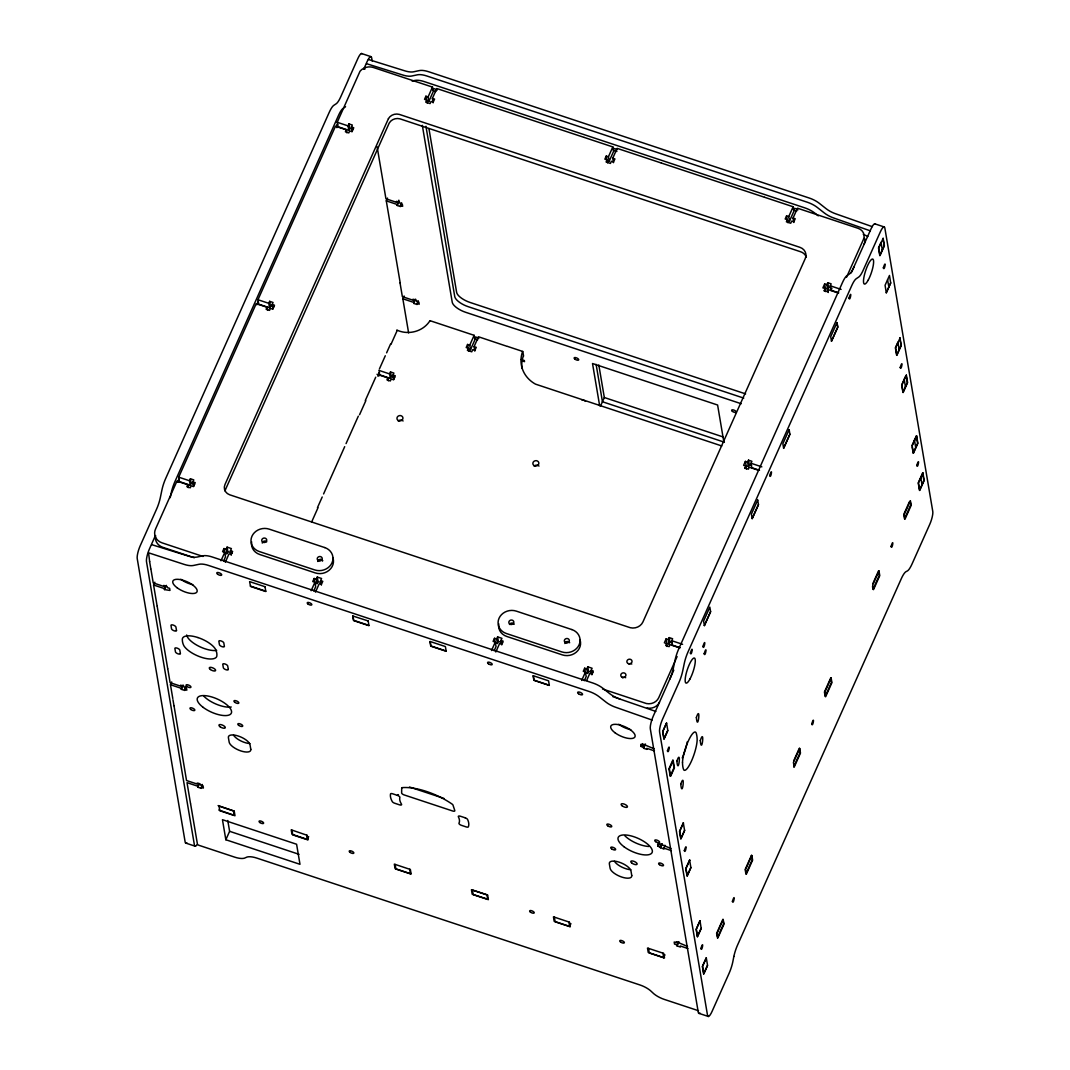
<?xml version="1.0" encoding="UTF-8"?>
<svg xmlns="http://www.w3.org/2000/svg" width="1070" height="1070" viewBox="0 0 1070 1070"><rect width="100%" height="100%" fill="white"/><g stroke="black" fill="none" stroke-linecap="round" stroke-linejoin="round"><path stroke-width="1.5" d="M151.98 544.737L187.772 555.892A14.218 5.51 24 0 0 197.121 557.055L202.885 555.811A14.218 5.51 24 0 1 212.221 556.975L592.874 683.021A14.218 5.51 24 0 1 602.905 688.291L609.793 693.708A14.218 5.51 24 0 0 619.838 698.977M366.542 63.705L402.333 74.873A14.218 5.51 24.1 0 0 411.683 76.037L417.447 74.806A14.218 5.51 24.1 0 1 426.783 75.97L807.328 202.23A14.218 5.51 24.1 0 1 817.36 207.5L824.261 212.93A14.218 5.51 24.1 0 0 834.292 218.2L870.338 230.852M368.428 59.479L404.219 70.647A14.218 5.51 24.1 0 0 413.568 71.81L419.333 70.58A14.218 5.51 24.1 0 1 428.669 71.743L809.214 198.017A14.218 5.51 24.1 0 1 819.245 203.273L826.147 208.703A14.218 5.51 24.1 0 0 836.178 213.973L872.224 226.639M377.844 376.145L379.476 372.494L378.94 375.998M170.224 497.684L171.173 493.15A14.218 3.277 -71.6 0 1 174.878 481.727L338.521 115.373A14.218 3.277 -71.6 0 1 343.002 108.471L345.57 106.746M177.379 482.182L178.904 479.092L178.61 482.008M256.666 304.696L258.191 301.606L257.883 304.522M336.087 126.635L337.585 124.214L336.916 127.664M193.67 486.342L192.921 481.888L193.79 479.908L190.393 478.785L189.51 480.751L190.273 485.218L179.466 481.634L178.703 477.166L256.212 303.666L267.018 307.25L267.527 310.233M272.93 308.909L272.168 304.442L273.051 302.476L269.653 301.339L268.771 303.318L269.533 307.772L258.726 304.188L257.964 299.734L335.472 126.233L346.279 129.818L346.787 132.787M352.19 131.463L351.428 126.996L352.311 125.029L348.914 123.906L348.031 125.872L348.793 130.326L337.986 126.742L337.224 122.288L360.028 71.235A11.449 10.218 -9.6 0 1 373.363 67.477L432.481 87.085L433.23 91.552L428.829 101.396L426.662 100.687M157.116 605.981L153.585 585.009L154.842 582.2M150.897 569.093L153.237 582.923L163.911 586.467L163.737 585.424L167.134 586.547L167.308 587.59L169.635 588.353L169.983 590.439L164.446 589.583L165.516 585.731M164.446 589.583L166.318 585.357M226.131 549.258L223.978 548.535L224.727 553.003L226.893 553.712L226.131 549.258L227.081 547.144L231.401 548.576L230.465 550.689L231.214 555.143M226.893 553.712L227.83 551.598L227.081 547.144M172.805 698.576L170.464 684.746L171.708 681.938M185.792 686.592L184.709 690.431L181.311 689.321L182.395 685.469M181.311 689.321L183.197 685.094M202.524 785.527L201.267 788.349L197.87 787.226L198.94 783.36M197.87 787.226L199.127 784.404M201.267 788.349L202.35 784.484M316.305 579.164L314.139 578.455L314.888 582.909L317.054 583.631L316.305 579.164L317.242 577.064L321.575 578.495L320.625 580.609L321.388 585.063M317.054 583.631L318.004 581.518L317.242 577.064M225.837 839.749L222.453 819.687L296.591 844.243L299.988 864.306L225.837 839.749L229.609 831.31L227.776 820.503M467.577 344.46L468.339 348.927L470.506 349.636L469.743 345.182L467.577 344.46L466.199 347.563L468.366 348.272L467.416 350.385L471.75 351.816L472.686 349.716L474.853 350.425L476.23 347.335L474.077 346.613L478.477 336.769L507.167 346.359M496.654 639.017L494.487 638.295L495.249 642.762L497.416 643.471L496.654 639.017L497.603 636.904L501.924 638.335L500.974 640.448L501.736 644.902M497.416 643.471L498.353 641.358L497.603 636.904M585.424 672.682L587.59 673.391L586.828 668.937L587.778 666.824L592.098 668.255L591.148 670.368L591.911 674.822M786.57 215.886L787.319 220.353L789.486 221.062L788.724 216.608L786.57 215.886L785.179 218.989L787.346 219.698L786.396 221.811L790.73 223.242L791.666 221.129L793.833 221.851L795.211 218.748L793.057 218.039L797.458 208.195L858.14 228.325A9.697 8.654 -9.6 0 1 863.289 239.774L846.477 277.371M587.59 673.391L588.527 671.278L587.778 666.824M666.129 638.843L666.877 643.311L669.111 644.046L668.349 639.579L666.129 638.843L664.363 642.789L666.583 643.525L665.714 645.491L669.111 646.628L669.994 644.662L679.263 647.738M745.389 461.397L746.138 465.851L748.371 466.6L747.609 462.133L745.389 461.397L743.623 465.343L745.857 466.079L744.974 468.045L748.371 469.168L749.254 467.202L758.523 470.278M680.252 647.738L672.508 645.17L671.746 640.716L672.629 638.75L669.231 637.613L668.349 639.579M759.513 470.292L751.769 467.724L751.02 463.27L751.889 461.29L748.492 460.167L747.609 462.133M838.76 292.832L831.029 290.278L830.28 285.81L831.149 283.844L827.765 282.721L826.883 284.687L827.632 289.141L822.897 287.883L824.649 283.951L826.883 284.687M831.029 290.278L831.912 288.298M654.452 750.872L646.828 748.345L647.002 749.388L643.605 748.264L643.418 747.221L641.104 746.459L642.361 743.637M643.418 747.221L644.675 744.412M643.605 748.264L645.477 744.038M664.938 845.246L663.868 849.112L657.97 846.169L659.227 843.361M660.297 846.945L661.541 844.123M660.471 847.975L662.343 843.762M683.462 822.897L679.691 831.35L680.948 838.76L684.706 830.32M689.749 860.079L685.977 868.519L687.234 875.929L690.993 867.489M687.876 948.515L680.252 945.987L680.426 947.03L677.029 945.893L678.112 942.041M677.029 945.893L678.915 941.68M701.278 928.252L697.506 936.691L696.249 929.255L699.887 920.842M155.404 535.588L149.506 548.776A10.031 2.314 -71.6 0 0 146.496 561.683L194.432 845.153A10.031 2.314 -71.6 0 0 196.974 844.792M363.813 69.002L367.09 61.659A10.031 2.314 -71.6 0 1 371.624 57.673L372.186 60.963M203.019 556.453L162.065 542.851A11.984 10.7 -9.6 0 1 155.658 528.767L176.951 481.112L187.758 484.697L186.875 486.663L190.273 487.8L191.155 485.82L193.469 486.596L195.235 482.65L192.921 481.888M267.018 307.25L266.136 309.23L269.533 310.353L270.416 308.387L272.73 309.15L274.495 305.217L272.168 304.442M346.279 129.818L345.396 131.784L348.793 132.907L349.676 130.941L351.99 131.704L353.755 127.771L351.428 126.996M190.273 485.218L191.155 483.239L190.393 478.785M269.533 307.772L270.416 305.806L269.653 301.339M348.793 130.326L349.676 128.36L348.914 123.906M223.978 548.535L222.587 551.638L224.753 552.347L225.502 556.815L223.617 561.028M428.829 101.396L428.08 96.942L425.913 96.22L424.536 99.323L426.689 100.032L425.753 102.145L430.073 103.576L431.023 101.463L433.176 102.185L434.567 99.095L432.4 98.373L436.801 88.529L480.805 103.121M220.982 560.787L224.753 552.347M428.08 96.942L432.481 87.085M400.22 283.002L386.283 200.866L387.541 198.057M225.302 562.231L229.074 553.779L231.24 554.501L232.618 551.398L230.465 550.689M401.611 202.725L400.528 206.577L397.13 205.453L398.842 200.184M397.13 205.453L399.016 201.227M408.62 332.917L402.842 298.784L404.099 295.975M317.456 507.661L322.217 496.988M323.581 493.939L344.701 446.658M346.051 443.609L358.316 416.163M365.285 400.568L375.717 377.202M379.435 368.882L385.294 355.762M386.604 352.846L390.51 344.112M311.718 521.826L317.977 507.795M359.547 414.732L365.806 400.728M390.991 344.353L397.184 330.496M418.169 300.643L417.086 304.495L413.689 303.372L414.772 299.52M413.689 303.372L415.575 299.145M377.028 374.286L387.835 377.87L386.952 379.837L390.349 380.96L391.232 378.994L393.546 379.756L395.311 375.824L392.998 375.048L393.88 373.082L390.483 371.959L389.6 373.925L390.349 378.392L379.542 374.794L379.034 371.825M390.349 378.392L391.232 376.413L390.483 371.959M314.139 578.455L312.761 581.545L314.914 582.267L315.677 586.735L313.791 590.948M311.143 590.707L314.914 582.267M315.476 592.138L319.248 583.698L321.401 584.421L322.792 581.318L320.625 580.609M469.743 345.182L474.144 335.325L430.367 320.799M470.506 349.636L474.906 339.792L474.144 335.325M607.011 160.527L609.178 161.236L608.415 156.782L606.262 156.059L604.871 159.162L607.038 159.871L606.101 161.985L610.422 163.416L611.358 161.302L613.525 162.025L614.916 158.935L612.749 158.213L617.149 148.369L661.153 162.961M608.415 156.782L612.829 146.924L584.153 137.415M609.178 161.236L613.578 151.392L612.829 146.924M291.99 830.293L292.765 834.894L307.986 839.937L307.197 835.322L291.214 829.825L291.976 834.279L307.411 839.415L308.668 836.593M494.487 638.295L493.109 641.398L495.276 642.107L496.025 646.574L494.139 650.787M491.505 650.547L495.276 642.107M600.551 405.971L604.323 397.518L598.826 365.031M495.825 651.991L499.596 643.538L501.763 644.26L503.141 641.157L500.974 640.448M586.828 668.937L584.661 668.215L583.284 671.318L585.451 672.027L581.679 680.466M584.314 680.707L586.199 676.494L584.661 668.215M586.627 680.493L589.771 673.458L591.937 674.18L593.315 671.077L591.148 670.368M744.974 468.486L746.138 465.851M824.234 291.04L825.398 288.405L824.649 283.951M748.371 466.6L749.254 464.621L748.492 460.167M827.632 289.141L828.514 287.175L827.765 282.721M669.111 644.046L669.994 642.08L669.231 637.613M677.109 656.565L658.732 697.707A10.325 9.215 -9.6 0 1 646.427 703.538L602.597 689.013M673.779 670.168L653.342 715.95A10.031 2.314 -71.6 0 0 650.319 728.857L698.269 1012.327A10.031 2.314 -71.6 0 0 699.914 1013.009M851.265 272.81L871.034 228.873A10.031 2.314 -71.6 0 1 875.247 224.018M837.007 322.592L830.708 336.675L831.497 341.276L837.77 327.246L836.981 322.632L837.756 327.059L831.47 341.129M554.327 917.164L555.103 921.778L570.323 926.807L569.534 922.206L553.444 916.829L554.193 921.297L569.641 926.419L570.898 923.597M704.314 625.629L710.6 611.545M752.17 518.562L758.456 504.478M783.614 448.196L789.901 434.126M666.449 723.173L662.664 731.626L663.908 738.955L667.693 730.489M886.281 292.792L890.681 282.935L889.478 275.458L885.077 285.302L886.281 292.792L890.735 282.881M905.447 376.506L901.676 384.959L902.933 392.369L907.333 382.512L906.33 376.587M648.5 948.354L649.289 952.969L664.497 957.998L663.721 953.397L647.484 948.033L648.246 952.501L663.681 957.623L664.938 954.801M911.948 445.695L916.348 435.838L917.605 443.274L913.205 453.132L912.202 447.18M793.619 760.997L799.277 748.331L800.026 752.785L793.739 766.856M872.879 583.538L878.537 570.872L879.299 575.326L873.013 589.396L872.505 586.427M909.42 501.736L903.762 514.403L904.511 518.87L910.797 504.799L910.303 501.817M706.173 958.011L702.388 966.477L703.645 973.914L707.43 965.434M717.368 937.828L723.654 923.758L722.905 919.29L716.619 933.374L717.114 936.344M788.724 216.608L793.151 206.764L764.515 197.254M789.486 221.062L793.913 211.218L793.151 206.764M364.174 69.028L365.057 68.988M412.044 81.052L414.933 80.437A14.218 5.51 24.1 0 1 424.268 81.601L804.814 207.861A14.218 5.51 24.1 0 1 814.845 213.131L818.296 215.846M361.473 53.5L370.742 56.576M874.685 223.79L883.954 226.867M481.005 103.201L583.939 137.348M661.38 163.041L764.274 197.188M863.263 234.276L867.81 236.483M830.28 285.81L841.1 289.408M337.224 122.288L348.031 125.872M349.676 128.36L353.073 129.483M828.514 287.175L830.775 287.924M837.81 292.832L828.514 289.756L827.632 291.722L824.234 290.599L825.117 288.632L825.625 291.602M386.283 200.866L396.957 204.41M745.63 393.894L469.997 302.435A13.375 5.189 24.1 0 1 456.636 292.391L428.936 128.587M743.744 398.107L468.112 306.649A13.375 5.189 24.1 0 1 454.75 296.604L425.94 126.26M741.229 403.738L465.597 312.279A13.375 5.189 24.1 0 1 452.236 302.235L422.316 125.337M402.842 298.784L413.515 302.328M507.595 346.426L522.802 351.468L523.578 356.083M521.25 359.52L524.34 360.536L524.527 361.66L521.772 360.737M604.323 397.518L723.093 436.934M724.377 442.204L602.437 401.745L596.124 364.388M721.755 445.949L535.481 384.13A32.087 28.636 -9.6 0 1 522.615 351.482M257.964 299.734L268.771 303.318M751.02 463.27L761.853 466.854M270.416 305.806L273.813 306.929M749.254 464.621L751.514 465.383M378.793 370.34L389.6 373.925M391.232 376.413L394.629 377.549M178.703 477.166L189.51 480.751M671.746 640.716L682.593 644.3M669.994 642.08L672.254 642.829M191.155 483.239L194.553 484.376M227.83 551.598L232.163 553.029M318.004 581.518L320.88 582.468M498.353 641.358L502.673 642.789M588.527 671.278L592.847 672.709M194.325 557.778L162.814 547.318A11.984 10.7 -9.6 0 1 155.591 535.602M612.736 696.583L655.843 711.43M250.34 586.052L265.788 591.175M368.936 625.402L353.488 620.279L352.739 615.825M446.15 651.028L430.702 645.905L429.953 641.438L445.387 646.561L446.19 651.269L430.969 646.226L430.193 641.612M549.284 685.241L533.836 680.119L533.087 675.665L548.562 680.814L549.338 685.429L534.117 680.386L533.341 675.772M654.104 748.786L642.896 744.105L643.07 745.148L640.756 744.372L641.104 746.459M153.585 585.009L164.258 588.54M670.97 848.51L659.762 843.815L659.936 844.859L657.622 844.096L657.97 846.169M170.464 684.746L181.138 688.278M184.535 689.414L186.849 690.177L186.501 688.09L184.187 687.328L184.013 686.285L180.603 685.161L180.79 686.204L170.103 682.673L167.763 668.817M663.694 848.069L671.318 850.596M409.489 786.998L443.93 798.407M687.528 946.428L676.334 941.734L676.507 942.777L674.18 942.015L674.528 944.088L676.855 944.864M197.696 786.182L187.023 782.651L190.54 803.664M201.093 787.306L203.407 788.068L203.059 785.995L200.745 785.22L200.571 784.19L197.161 783.053L197.348 784.096L186.528 780.525L174.049 705.986M229.609 831.31L299.025 854.301M698.483 1010.722L664.309 999.407A14.218 5.51 24 0 1 653.877 993.816L650.319 990.526A14.218 5.51 24 0 0 639.873 984.935L256.813 858.086A14.218 5.51 24 0 0 247.143 857.003L244.348 858.207A14.057 5.444 24 0 1 234.798 857.177L199.221 845.394A1.752 0.682 24 0 1 197.415 844.083L190.62 803.918M186.046 843.173L195.315 846.25M699.151 1013.424L708.42 1016.5M400.354 205.534L402.668 206.309L402.32 204.223L400.006 203.46L399.832 202.444L396.435 201.307L396.609 202.337L385.936 198.793L377.121 146.737M416.912 303.452L419.226 304.228L418.878 302.141L416.564 301.379L416.39 300.336L412.993 299.212L413.167 300.255L402.36 296.657L400.019 282.854M218.106 805.563L233.474 810.859L234.223 815.313L218.855 810.03M150.803 568.705L149.573 561.375M652.111 720.056L616.066 707.417A14.218 5.51 24 0 1 606.035 702.161L599.133 696.73A14.218 5.51 24 0 0 589.102 691.474L208.449 565.415A14.218 5.51 24 0 0 199.114 564.264L193.349 565.495A14.218 5.51 24 0 1 184.013 564.345L148.569 552.815L149.639 561.656M883.151 239.586L884.181 245.618L879.767 255.476L878.497 247.932L881.011 242.301L882.295 249.845M899.79 337.933L901.047 345.342L896.647 355.2L895.389 347.777L897.904 342.146L899.161 349.569M887.592 279.671L888.849 287.108M904.19 379.328L905.447 386.738M914.462 440.064L915.719 447.501M920.748 477.22L922.019 484.723M827.444 287.589L828.274 292.498M793.057 218.039L793.806 222.493M787.346 219.698L787.841 222.68M745.857 466.079L746.352 469.048M723.922 442.391L717.609 405.022L592.512 363.519L599.655 405.757M612.749 158.213L613.498 162.667M606.262 156.059L607.546 162.854M666.583 643.525L667.091 646.507M662.932 953.156L663.681 957.623M432.4 98.373L433.163 102.827M474.077 346.613L474.826 351.067M568.879 921.952L569.641 926.419M425.913 96.22L427.197 103.014M468.366 348.272L468.861 351.254M392.998 375.048L393.747 379.516M387.835 377.87L388.343 380.84M409.757 869.255L410.519 873.708L395.071 868.586L394.322 864.132L410.358 869.482L411.134 874.096L395.913 869.054L395.138 864.453M306.662 834.948L307.411 839.415M187.758 484.697L188.266 487.666M157.183 606.275L167.696 668.576M172.965 699.793L173.982 705.745M317.924 560.961A2.514 2.234 -9.6 0 1 322.551 560.774M262.257 543.052A2.514 2.234 -9.6 0 1 266.711 541.808M251.637 541.821A13.281 11.864 -9.6 0 0 259.716 554.487L315.249 572.905A13.281 11.864 -9.6 0 0 329.132 570.243A13.281 11.864 -9.6 0 0 332.957 557.938M796.642 211.191A2.675 1.043 24.1 0 1 793.566 209.466A2.675 1.043 24.1 0 1 794.582 208.396A2.675 1.043 24.1 0 1 797.859 209.934M616.895 151.432A2.675 1.043 24.1 0 1 613.578 150.001A2.675 1.043 24.1 0 1 613.752 148.556A2.675 1.043 24.1 0 1 617.096 149.733M435.878 91.485A2.675 1.043 24.1 0 1 432.708 89.639M432.601 89.024A2.675 1.043 24.1 0 1 434.514 88.837A2.675 1.043 24.1 0 1 437.082 90.241M581.812 399.926A2.514 0.976 24.1 0 1 585.491 401.357M477.688 339.712A2.514 0.976 24.1 0 1 474.786 338.093A2.514 0.976 24.1 0 1 475.749 337.103A2.514 0.976 24.1 0 1 478.812 338.548M225.128 491.05A8.948 7.985 -9.6 0 1 225.716 489.03L389.186 123.103A8.934 7.985 -9.6 0 1 400.06 118.864L800.641 251.771A9.79 8.734 -9.6 0 1 806.365 257.335M564.866 643.525A2.514 2.234 -9.6 0 1 569.655 642.762M629.2 663.855A2.595 2.314 -9.6 0 1 631.768 664.055M622.526 677.832A2.595 2.314 -9.6 0 1 625.669 677.711M317.857 561.496A2.514 2.234 -9.6 0 1 322.645 560.747M509.521 624.479A2.514 2.234 -9.6 0 1 514.148 624.291M864.573 238.369A9.697 8.654 -9.6 0 1 864.038 244.227M659.494 702.174A10.325 9.215 -9.6 0 1 647.176 707.992M534.211 466.252A3.009 2.688 -9.6 0 1 538.986 466.065M398.308 421.165A3.009 2.688 -9.6 0 1 403.069 420.978M429.979 320.679A24.423 21.801 -9.6 0 1 396.796 330.028M521.959 368.388A32.087 28.636 -9.6 0 1 523.364 355.949M186.809 842.759A10.031 2.314 -71.6 0 1 185.163 842.077L137.227 558.607A10.031 2.314 -71.6 0 1 140.237 545.7L156.608 509.066A14.218 3.277 -71.6 0 0 160.326 497.644L161.904 490.073A14.218 3.277 -71.6 0 1 165.609 478.651L329.252 112.296A14.218 3.277 -71.6 0 1 333.733 105.395L336.301 103.683A14.218 3.277 -71.6 0 0 340.768 96.768L357.835 58.582A10.031 2.314 -71.6 0 1 362.034 53.727M687.301 741.778A18.391 4.24 -71.6 0 1 682.232 757.948M853.967 267.045A14.218 3.277 -71.6 0 1 849.5 273.96L846.932 275.672A14.218 3.277 -71.6 0 0 842.451 282.587L678.728 648.915A14.218 3.277 -71.6 0 0 675.01 660.337L673.431 667.894A14.218 3.277 -71.6 0 1 669.726 679.316M186.688 635.005A47.12 18.27 24 0 0 187.624 637.319A18.391 7.129 24 0 0 216.675 650.399M630.859 869.723A11.703 4.534 24 0 1 614.474 861.31M192.841 584.688A13.215 5.123 24 0 1 180.803 579.258M648.728 846.49A18.564 7.196 24 0 1 624.8 835.71M398.468 794.796A2.514 0.976 24 0 1 397.96 794.595M630.792 729.713A13.215 5.123 24 0 1 618.754 724.283M231.254 707.002A18.564 7.196 24 0 1 203.995 696.356M249.912 743.57A11.703 4.534 24 0 1 233.527 735.157M498.74 623.81A13.281 11.864 -9.6 0 0 506.819 636.476L562.352 654.893A13.281 11.864 -9.6 0 0 576.235 652.232A13.281 11.864 -9.6 0 0 580.06 639.927M401.705 788.108L401.638 792.95A2.514 0.976 24 0 0 404.152 794.93L452.69 811.006A2.514 0.976 24 0 0 454.79 810.552L452.984 805.081A2.514 0.976 24 0 0 452.048 804.065A41.462 16.077 24 0 0 402.387 787.627A2.514 0.976 24 0 0 401.705 788.108M667.453 750.806C668.563 755.219 670.796 740.507 667.453 750.806M676.869 761.144C678.3 776.619 681.603 747.141 676.869 761.144M690.391 653.008C691.487 657.408 693.721 642.695 690.391 653.008M680.774 784.19C682.205 799.664 685.495 770.186 680.774 784.19M702.923 646.467C703.98 651.175 706.508 635.647 702.923 646.467M696.369 717.515C697.8 732.99 701.104 703.512 696.369 717.515M704.154 653.676C705.291 658.224 707.604 643.03 704.154 653.676M684.332 850.543C685.429 854.957 687.662 840.244 684.332 850.543M700.275 740.56C701.706 756.035 704.996 726.557 700.275 740.56M700.89 948.475C702 952.875 704.22 938.163 700.89 948.475M769.704 475.521C770.815 479.922 773.048 465.223 769.704 475.521M732.415 901.355C733.512 905.768 735.745 891.056 732.415 901.355M849.005 298.102C850.115 302.502 852.335 287.79 849.005 298.102M811.702 723.935C812.812 728.336 815.046 713.623 811.702 723.935M883.352 267.781C884.462 272.181 886.696 257.469 883.352 267.781M900.204 367.451C901.314 371.852 903.548 357.139 900.204 367.451M891.043 546.422C892.153 550.836 894.373 536.123 891.043 546.422M916.776 465.41C917.886 469.824 920.12 455.111 916.776 465.41M733.846 956.473L732.789 961.943A14.218 3.277 -71.6 0 1 729.071 973.366L712.058 1011.418A10.031 2.314 -71.6 0 1 707.537 1015.403L659.588 731.933A10.031 2.314 -71.6 0 1 662.611 719.027L678.982 682.392A14.218 3.277 -71.6 0 0 682.7 670.97L684.278 663.413A14.218 3.277 -71.6 0 1 687.997 651.991L851.72 285.663A14.218 3.277 -71.6 0 1 856.187 278.748L858.755 277.036A14.218 3.277 -71.6 0 0 863.236 270.121L880.302 231.949A10.031 2.314 -71.6 0 1 884.836 227.963L932.772 511.42A10.031 2.314 -71.6 0 1 929.763 524.327L912.068 563.917A14.218 3.277 -71.6 0 1 907.587 570.832L905.755 571.808A14.218 3.277 -71.6 0 0 901.288 578.723L737.564 945.051A14.218 3.277 -71.6 0 0 733.846 956.473M704.448 625.509L703.565 621.162L709.838 607.131L710.614 611.732L704.448 625.509M666.57 723.053L662.798 731.505L664.082 739.036L667.84 730.596L666.57 723.053M673.15 760.422L669.379 768.875L670.636 776.312L674.408 767.859L673.15 760.422M700.021 920.815L696.249 929.255L697.346 936.745L701.144 928.265L700.021 920.815M706.307 957.971L702.535 966.424L703.806 973.927L707.578 965.474L706.307 957.971M388.437 118.636L224.954 484.576A8.948 7.985 -9.6 0 0 229.662 494.781L630.257 627.702A10.325 9.215 -9.6 0 0 642.909 621.978L805.162 258.753A9.79 8.734 -9.6 0 0 799.892 247.317L399.311 114.396A8.934 7.985 -9.6 0 0 388.437 118.636M757.707 500.024L751.407 514.095L752.197 518.709L758.47 504.665L757.707 500.024M789.152 429.659L782.865 443.729L783.641 448.343L789.914 434.3L789.152 429.659M883.138 238.329L878.737 248.186L879.995 255.623L884.395 245.766L883.138 238.329M672.736 760.342L668.951 768.808L670.208 776.231L673.993 767.778L672.736 760.342M683.315 822.91L679.53 831.39L680.787 838.826L684.573 830.347L683.315 822.91M900.004 338.08L895.603 347.924L896.861 355.36L901.261 345.516L900.004 338.08M689.602 860.079L685.816 868.559L687.074 875.996L690.859 867.516L689.602 860.079M906.357 375.115L901.89 385.106L903.147 392.529L907.614 382.552L906.357 375.115M916.629 435.864L912.162 445.856L913.419 453.292L917.886 443.301L916.629 435.864M751.434 855.425L745.148 869.495L745.91 873.949L752.197 859.879L751.434 855.425M830.708 677.952L824.422 692.036L825.171 696.49L831.457 682.419L830.708 677.952M922.634 473.007L918.234 482.851L919.505 490.354L923.905 480.51L922.634 473.007M723.2 919.585L717.007 933.441L717.796 938.056L723.989 924.186L723.2 919.585M751.849 855.492L745.563 869.562L746.338 874.177L752.625 860.106L751.849 855.492M799.691 748.425L793.418 762.469L794.207 767.083L800.48 753.039L799.691 748.425M831.149 678.072L824.876 692.103L825.652 696.704L831.925 682.673L831.149 678.072M878.992 571.005L872.732 585.009L873.521 589.61L879.781 575.606L878.992 571.005M910.383 500.773L904.19 514.643L904.966 519.244L911.159 505.388L910.383 500.773M922.915 473.034L918.448 483.025L919.705 490.461L924.172 480.47L922.915 473.034M486.917 894.761L471.442 889.718L472.191 894.186L487.679 899.215L486.917 894.761M324.732 547.572L269.212 529.142A13.281 11.864 -9.6 0 0 251.945 536.257A13.281 11.864 -9.6 0 0 259.221 551.505L314.74 569.935A13.281 11.864 -9.6 0 0 332.008 562.82A13.281 11.864 -9.6 0 0 324.732 547.572M571.835 629.561L516.315 611.13A13.281 11.864 -9.6 0 0 499.048 618.246A13.281 11.864 -9.6 0 0 506.324 633.493L561.857 651.924A13.281 11.864 -9.6 0 0 579.111 644.809A13.281 11.864 -9.6 0 0 571.835 629.561M265.026 586.721L249.577 581.598L250.581 586.48L265.788 591.523L265.026 586.721M368.174 620.948L352.953 616.039L353.729 620.64L368.949 625.683L368.174 620.948M397.371 795.358L392.663 793.793A2.514 0.976 24 0 0 390.537 793.967A42.305 16.398 24 0 0 392.302 801.631A2.514 0.976 24 0 0 394.71 803.236L399.484 804.827A2.514 0.976 24 0 0 401.491 804.159A32.274 12.506 24 0 1 399.872 797.431A2.514 0.976 24 0 0 397.371 795.358M465.142 817.788L460.421 816.236A2.514 0.976 24 0 0 458.375 816.811A32.274 12.506 24 0 1 458.976 823.191A2.514 0.976 24 0 0 461.451 825.345L466.239 826.923A2.514 0.976 24 0 0 468.352 826.816A42.305 16.398 24 0 0 467.577 819.473A2.514 0.976 24 0 0 465.142 817.788M234.223 811.154L219.002 806.125L219.778 810.726L234.999 815.768L234.223 811.154M487.599 895.068L472.378 890.026L473.154 894.64L488.375 899.669L487.599 895.068M631.741 875.461L630.979 870.993A11.703 4.534 24 0 0 619.289 862.206A11.703 4.534 24 0 0 609.352 863.838L610.114 868.292A11.703 4.534 24 0 0 621.804 877.079A11.703 4.534 24 0 0 631.741 875.461M250.795 749.308L250.032 744.84A11.703 4.534 24 0 0 238.342 736.053A11.703 4.534 24 0 0 228.405 737.685L229.167 742.139A11.703 4.534 24 0 0 240.857 750.926A11.703 4.534 24 0 0 250.795 749.308M224.379 646.307L223.817 642.963A2.675 1.043 24 0 0 221.142 640.957A2.675 1.043 24 0 0 218.868 641.331L219.444 644.675A2.675 1.043 24 0 0 222.119 646.681A2.675 1.043 24 0 0 224.379 646.307M228.284 669.352L227.709 666.008A2.675 1.043 24 0 0 225.048 664.002A2.675 1.043 24 0 0 222.774 664.376L223.336 667.72A2.675 1.043 24 0 0 226.011 669.726A2.675 1.043 24 0 0 228.284 669.352M176.496 630.444L175.935 627.1A2.675 1.043 24 0 0 173.26 625.094A2.675 1.043 24 0 0 170.986 625.468L171.548 628.812A2.675 1.043 24 0 0 174.223 630.818A2.675 1.043 24 0 0 176.496 630.444M180.389 653.489L179.827 650.145A2.675 1.043 24 0 0 177.152 648.139A2.675 1.043 24 0 0 174.878 648.514L175.453 651.857A2.675 1.043 24 0 0 178.128 653.864A2.675 1.043 24 0 0 180.389 653.489M318.793 560.867A2.514 2.234 -9.6 0 0 322.217 558.366A2.514 2.234 -9.6 0 0 318.205 557.029A2.514 2.234 -9.6 0 0 318.793 560.867M263.287 542.383A2.514 2.234 -9.6 0 0 266.711 539.882A2.514 2.234 -9.6 0 0 262.698 538.558A2.514 2.234 -9.6 0 0 263.287 542.383M732.442 411.388A2.514 0.976 24.1 0 0 736.227 412.177A2.514 0.976 24.1 0 0 733.164 409.877A2.514 0.976 24.1 0 0 732.442 411.388M574.911 359.119A2.514 0.976 24.1 0 0 578.709 359.908A2.514 0.976 24.1 0 0 575.633 357.607A2.514 0.976 24.1 0 0 574.911 359.119M628.478 663.681A2.595 2.314 -9.6 0 0 632.009 661.099A2.595 2.314 -9.6 0 0 627.863 659.722A2.595 2.314 -9.6 0 0 628.478 663.681M622.379 677.337A2.595 2.314 -9.6 0 0 625.91 674.755A2.595 2.314 -9.6 0 0 621.764 673.378A2.595 2.314 -9.6 0 0 622.379 677.337M534.719 465.878A3.009 2.688 -9.6 0 0 538.825 462.869A3.009 2.688 -9.6 0 0 534.01 461.277A3.009 2.688 -9.6 0 0 534.719 465.878M398.816 420.777A3.009 2.688 -9.6 0 0 402.922 417.781A3.009 2.688 -9.6 0 0 398.107 416.177A3.009 2.688 -9.6 0 0 398.816 420.777M689.896 679.116A13.215 3.049 -71.6 0 0 694.764 658.304A13.215 3.049 -71.6 0 0 686.004 674.274A13.215 3.049 -71.6 0 0 689.896 679.116M868.211 280.126A13.215 3.049 -71.6 0 0 873.08 259.314A13.215 3.049 -71.6 0 0 864.333 275.284A13.215 3.049 -71.6 0 0 868.211 280.126M682.499 762.335A47.12 10.86 -71.6 0 0 683.784 769.918A18.391 4.24 -71.6 0 0 691.487 761.024A18.391 4.24 -71.6 0 0 697.159 740.012A47.12 10.86 -71.6 0 0 696.463 734.02A18.391 4.24 -71.6 0 0 689.08 739.37A18.391 4.24 -71.6 0 0 682.499 762.335M217.625 574.202A2.675 1.043 24 0 0 221.677 575.031A2.675 1.043 24 0 0 218.4 572.57A2.675 1.043 24 0 0 217.625 574.202M220.072 726.744A3.424 1.324 24 0 0 225.248 727.814A3.424 1.324 24 0 0 221.062 724.657A3.424 1.324 24 0 0 220.072 726.744M197.963 637.559A18.391 7.129 24 0 0 182.355 640.114A47.12 18.27 24 0 0 183.866 645.758A18.391 7.129 24 0 0 201.294 657.261A18.391 7.129 24 0 0 216.688 656.632A47.12 18.27 24 0 0 216.341 651.362A18.391 7.129 24 0 0 197.963 637.559M607.68 825.759A2.675 1.043 24 0 0 611.732 826.588A2.675 1.043 24 0 0 608.456 824.127A2.675 1.043 24 0 0 607.68 825.759M234.771 702.268A2.675 1.043 24 0 0 238.811 703.097A2.675 1.043 24 0 0 235.534 700.636A2.675 1.043 24 0 0 234.771 702.268M530.426 912.108A2.514 0.976 24 0 0 534.224 912.897A2.514 0.976 24 0 0 531.148 910.597A2.514 0.976 24 0 0 530.426 912.108M622.232 805.884A3.424 1.324 24 0 0 627.408 806.954A3.424 1.324 24 0 0 623.221 803.811A3.424 1.324 24 0 0 622.232 805.884M659.468 864.654A2.675 1.043 24 0 0 663.507 865.496A2.675 1.043 24 0 0 660.243 863.035A2.675 1.043 24 0 0 659.468 864.654M488.375 663.734A2.514 0.976 24 0 0 492.173 664.523A2.514 0.976 24 0 0 489.097 662.21A2.514 0.976 24 0 0 488.375 663.734M238.663 725.313A2.675 1.043 24 0 0 242.716 726.142A2.675 1.043 24 0 0 239.439 723.681A2.675 1.043 24 0 0 238.663 725.313M631.915 863.129A3.424 1.324 24 0 0 637.091 864.199A3.424 1.324 24 0 0 632.905 861.042A3.424 1.324 24 0 0 631.915 863.129M611.585 848.804A2.675 1.043 24 0 0 615.624 849.633A2.675 1.043 24 0 0 612.348 847.172A2.675 1.043 24 0 0 611.585 848.804M177.031 587.711A13.215 5.123 24 0 0 197 591.83A13.215 5.123 24 0 0 180.843 579.699A13.215 5.123 24 0 0 177.031 587.711M308.026 604.015A2.514 0.976 24 0 0 311.811 604.791A2.514 0.976 24 0 0 308.748 602.49A2.514 0.976 24 0 0 308.026 604.015M620.546 941.988A2.514 0.976 24 0 0 624.345 942.764A2.514 0.976 24 0 0 621.269 940.463A2.514 0.976 24 0 0 620.546 941.988M578.495 693.708A2.675 1.043 24 0 0 582.535 694.537A2.675 1.043 24 0 0 579.258 692.076A2.675 1.043 24 0 0 578.495 693.708M210.389 669.499A3.424 1.324 24 0 0 215.578 670.569A3.424 1.324 24 0 0 211.378 667.426A3.424 1.324 24 0 0 210.389 669.499M624.037 846.771A18.564 7.196 24 0 0 652.098 852.563A18.564 7.196 24 0 0 629.387 835.509A18.564 7.196 24 0 0 624.037 846.771M259.823 822.496A2.514 0.976 24 0 0 263.608 823.285A2.514 0.976 24 0 0 260.545 820.984A2.514 0.976 24 0 0 259.823 822.496M350.01 852.335A2.514 0.976 24 0 0 353.809 853.124A2.514 0.976 24 0 0 350.733 850.81A2.514 0.976 24 0 0 350.01 852.335M655.576 841.608A2.675 1.043 24 0 0 659.615 842.451A2.675 1.043 24 0 0 656.338 839.99A2.675 1.043 24 0 0 655.576 841.608M614.982 732.736A13.215 5.123 24 0 0 634.951 736.869A13.215 5.123 24 0 0 618.794 724.724A13.215 5.123 24 0 0 614.982 732.736M186.875 686.405A2.675 1.043 24 0 0 190.928 687.248A2.675 1.043 24 0 0 187.651 684.787A2.675 1.043 24 0 0 186.875 686.405M190.781 709.45A2.675 1.043 24 0 0 194.82 710.293A2.675 1.043 24 0 0 191.543 707.832A2.675 1.043 24 0 0 190.781 709.45M203.246 707.417A18.564 7.196 24 0 0 231.307 713.208A18.564 7.196 24 0 0 208.596 696.155A18.564 7.196 24 0 0 203.246 707.417M565.91 642.856A2.514 2.234 -9.6 0 0 569.32 640.355A2.514 2.234 -9.6 0 0 565.308 639.017A2.514 2.234 -9.6 0 0 565.91 642.856M510.39 624.385A2.514 2.234 -9.6 0 0 513.814 621.884A2.514 2.234 -9.6 0 0 509.801 620.546A2.514 2.234 -9.6 0 0 510.39 624.385"/></g></svg>
